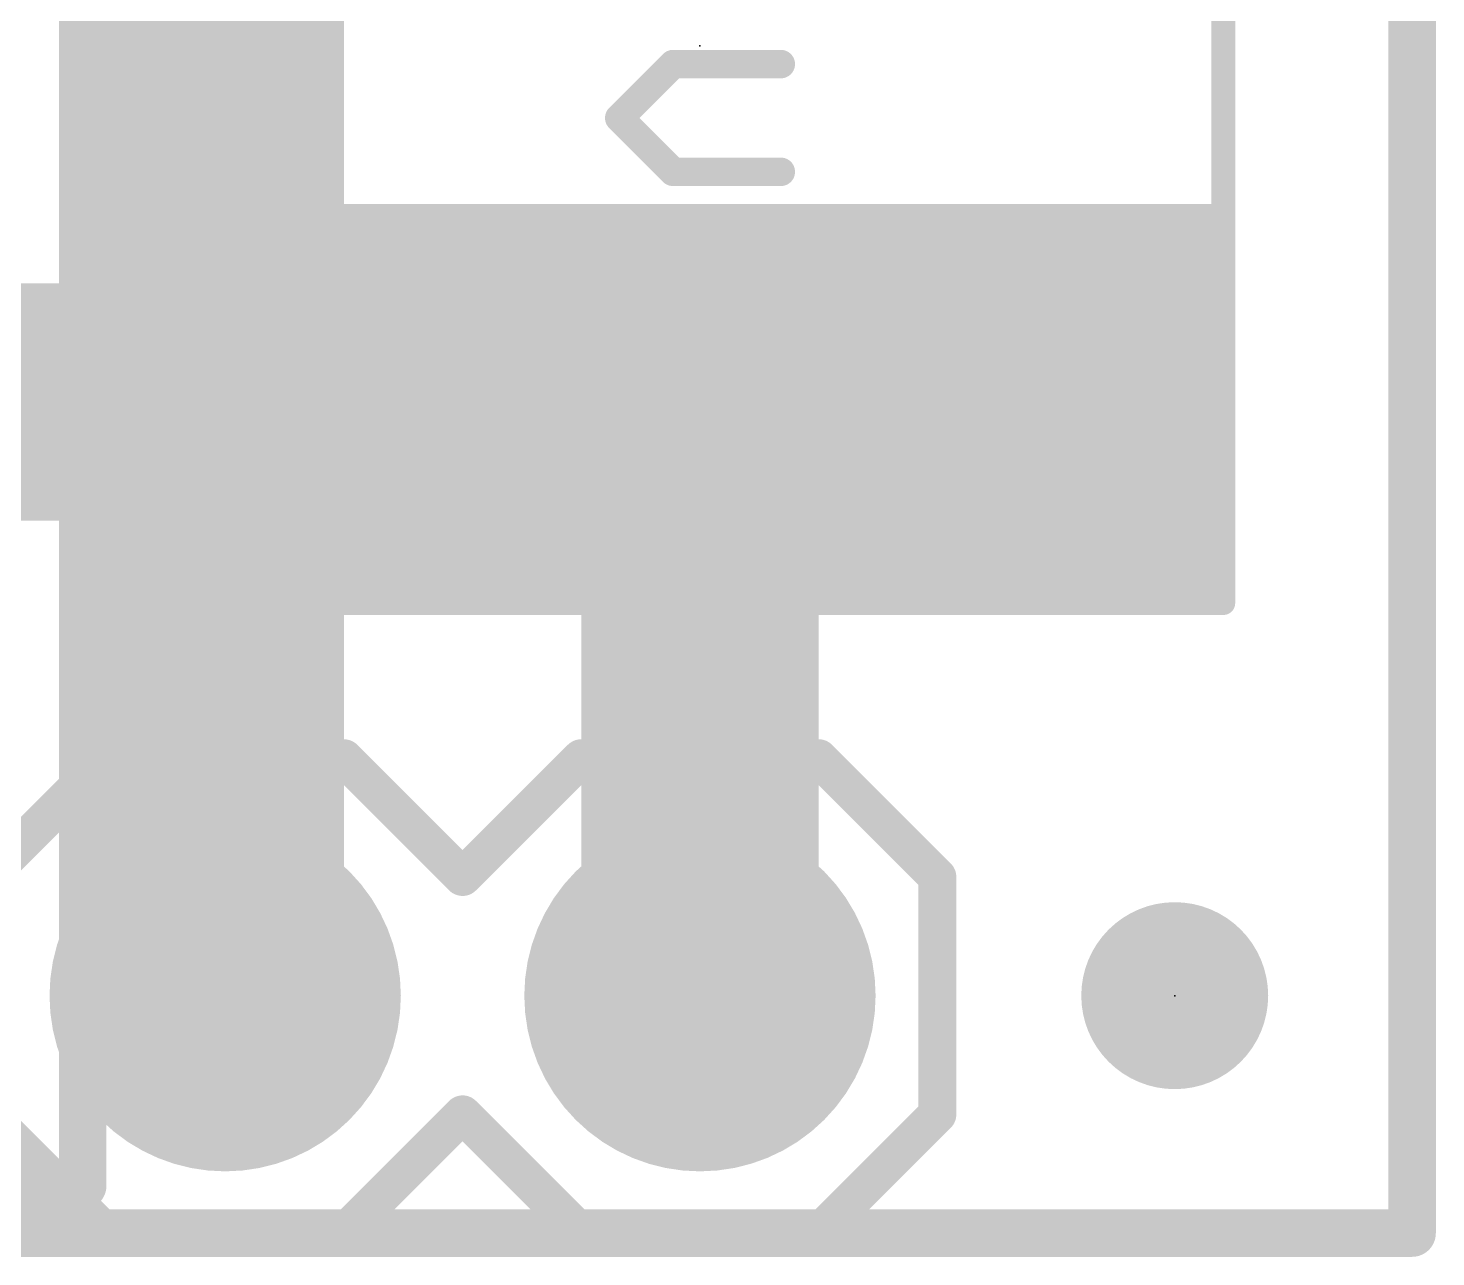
# Model space of a CAD drawing. Extents: x -119 to 13, y -18 to 17.
# Drawn here: x 5.3 to 12.83, y -0.13 to 6.45 of the extents above; entities that cross this region are included whole.
import ezdxf

# ---------------------------------------------------------------- set-up
doc = ezdxf.new("R2010")
doc.units = 0
for name, color, linetype in [('1', 12, 'CONTINUOUS'), ('16', 132, 'CONTINUOUS'), ('17', 110, 'CONTINUOUS'), ('20', 53, 'CONTINUOUS'), ('21', 53, 'CONTINUOUS'), ('22', 53, 'CONTINUOUS'), ('23', 53, 'CONTINUOUS'), ('51', 53, 'CONTINUOUS')]:
    doc.layers.add(name, color=color, linetype=linetype)

# ---------------------------------------------------------------- blocks, each defined once
blk = doc.blocks.new('PIE')
at = {"const_width": 0.5}
blk.add_lwpolyline([(0, -0.25, 1), (0, 0.25, 1), (0, -0.25)], format="xyb", dxfattribs=at)
blk = doc.blocks.new('RECT')
blk.add_solid([(-0.5, -0.5), (0.5, -0.5), (-0.5, 0.5), (0.5, 0.5)])
blk = doc.blocks.new('ROUNDP')
at = {"const_width": 0.5}
blk.add_lwpolyline([(0, -0.25, 1), (0, 0.25, 1), (0, -0.25)], format="xyb", dxfattribs=at)

msp = doc.modelspace()

# ---------------------------------------------------------------- linework, layer by layer
at = {"layer": '1'}
for points, const_width in [([(5.588, 12.319), (5.588, 0.254)], 0.254), ([(8.875, 4.445), (8.89, 4.43)], 1.524), ([(4.315, 4.445), (8.875, 4.445)], 1.27), ([(8.89, 4.43), (8.89, 1.27)], 1.27), ([(5.588, 0.254), (0, 0.254)], 0.254)]:
    msp.add_lwpolyline(points, dxfattribs=dict(at, const_width=const_width))
for points, const_width in [([(9.1444, 4.7144, 1), (8.6056, 4.1756)], 0.762), ([(8.6206, 4.1606, 1), (9.1594, 4.6994)], 0.762), ([(9.2075, 4.43, 1), (8.5725, 4.43)], 0.635), ([(8.875, 4.1275, 1), (8.875, 4.7625)], 0.635), ([(8.5725, 1.27, 1), (9.2075, 1.27)], 0.635), ([(5.588, 0.1905, 1), (5.588, 0.3175)], 0.127), ([(5.5245, 0.254, 1), (5.6515, 0.254)], 0.127)]:
    msp.add_lwpolyline(points, format="xyb", dxfattribs=dict(at, const_width=const_width))
at = {"layer": '16'}
for points, const_width in [([(12.7, 16.51), (12.7, 0)], 0.254), ([(6.35, 1.27), (6.35, 14.732)], 1.27), ([(12.7, 0), (0, 0)], 0.254)]:
    msp.add_lwpolyline(points, dxfattribs=dict(at, const_width=const_width))
for points, const_width in [([(6.0325, 1.27, 1), (6.6675, 1.27)], 0.635), ([(12.7, -0.0635, 1), (12.7, 0.0635)], 0.127), ([(12.6365, 0, 1), (12.7635, 0)], 0.127)]:
    msp.add_lwpolyline(points, format="xyb", dxfattribs=dict(at, const_width=const_width))
at = {"layer": '20', "const_width": 0.254}
for points in [[(12.7, 0), (12.7, 16.51)], [(0, 0), (12.7, 0)]]:
    msp.add_lwpolyline(points, dxfattribs=at)
at = {"layer": '20', "const_width": 0.127}
for points in [[(12.7, -0.0635, 1), (12.7, 0.0635)], [(12.6365, 0, 1), (12.7635, 0)]]:
    msp.add_lwpolyline(points, format="xyb", dxfattribs=at)
at = {"layer": '21', "const_width": 0.2032}
for points in [[(5.08, 1.905), (5.715, 2.54)], [(5.715, 2.54), (6.985, 2.54)], [(6.985, 2.54), (7.62, 1.905)], [(7.62, 1.905), (8.255, 2.54)], [(8.255, 2.54), (9.525, 2.54)], [(9.525, 2.54), (10.16, 1.905)], [(10.16, 1.905), (10.16, 0.635)], [(5.715, 0), (5.08, 0.635)], [(7.62, 0.635), (6.985, 0)], [(8.255, 0), (7.62, 0.635)], [(10.16, 0.635), (9.525, 0)], [(6.985, 0), (5.715, 0)], [(9.525, 0), (8.255, 0)]]:
    msp.add_lwpolyline(points, dxfattribs=at)
at = {"layer": '21', "const_width": 0.1016}
for points in [[(5.715, 2.5908, 1), (5.715, 2.4892)], [(5.7509, 2.5041, 1), (5.6791, 2.5759)], [(7.0209, 2.5759, 1), (6.9491, 2.5041)], [(6.985, 2.4892, 1), (6.985, 2.5908)], [(8.255, 2.5908, 1), (8.255, 2.4892)], [(8.2909, 2.5041, 1), (8.2191, 2.5759)], [(9.5609, 2.5759, 1), (9.4891, 2.5041)], [(9.525, 2.4892, 1), (9.525, 2.5908)], [(7.5841, 1.9409, 1), (7.6559, 1.8691)], [(7.5841, 1.8691, 1), (7.6559, 1.9409)], [(10.2108, 1.905, 1), (10.1092, 1.905)], [(10.1241, 1.8691, 1), (10.1959, 1.9409)], [(7.6559, 0.6709, 1), (7.5841, 0.5991)], [(7.6559, 0.5991, 1), (7.5841, 0.6709)], [(10.1092, 0.635, 1), (10.2108, 0.635)], [(10.1959, 0.5991, 1), (10.1241, 0.6709)], [(5.715, 0.0508, 1), (5.715, -0.0508)], [(5.6791, -0.0359, 1), (5.7509, 0.0359)], [(6.9491, 0.0359, 1), (7.0209, -0.0359)], [(6.985, -0.0508, 1), (6.985, 0.0508)], [(8.255, 0.0508, 1), (8.255, -0.0508)], [(8.2191, -0.0359, 1), (8.2909, 0.0359)], [(9.4891, 0.0359, 1), (9.5609, -0.0359)], [(9.525, -0.0508, 1), (9.525, 0.0508)]]:
    msp.add_lwpolyline(points, format="xyb", dxfattribs=at)
at = {"layer": '22', "const_width": 0.1524}
for points in [[(8.4582, 5.9649), (8.7463, 6.253)], [(8.7463, 6.253), (9.3225, 6.253)], [(8.7463, 5.6768), (8.4582, 5.9649)], [(5.9182, 5.4971), (6.2063, 5.7852)], [(6.2063, 5.7852), (6.7825, 5.7852)], [(9.3225, 5.6768), (8.7463, 5.6768)], [(6.2063, 5.209), (5.9182, 5.4971)], [(8.6023, 5.3175), (8.4582, 5.1734)], [(8.7463, 5.3175), (8.6023, 5.3175)], [(8.8904, 5.1734), (8.7463, 5.3175)], [(9.0344, 5.3175), (8.8904, 5.1734)], [(9.1785, 5.3175), (9.0344, 5.3175)], [(9.3225, 5.1734), (9.1785, 5.3175)], [(6.7825, 5.209), (6.2063, 5.209)], [(8.4582, 5.1734), (8.4582, 4.8853)], [(8.8904, 5.1734), (8.8904, 5.0293)], [(9.3225, 4.8853), (9.3225, 5.1734)], [(6.0623, 4.8497), (5.9182, 4.7056)], [(6.2063, 4.8497), (6.0623, 4.8497)], [(6.3504, 4.7056), (6.2063, 4.8497)], [(6.4944, 4.8497), (6.3504, 4.7056)], [(6.6385, 4.8497), (6.4944, 4.8497)], [(6.7825, 4.7056), (6.6385, 4.8497)], [(8.4582, 4.8853), (8.6023, 4.7412)], [(9.1785, 4.7412), (9.3225, 4.8853)], [(5.9182, 4.7056), (5.9182, 4.4175)], [(6.3504, 4.7056), (6.3504, 4.5616)], [(6.7825, 4.4175), (6.7825, 4.7056)], [(5.9182, 4.4175), (6.0623, 4.2735)], [(6.6385, 4.2735), (6.7825, 4.4175)], [(8.8904, 3.8057), (8.8904, 4.3819)], [(6.0623, 3.9498), (5.9182, 3.9498)], [(5.9182, 3.9498), (5.9182, 3.8057)], [(6.0623, 3.8057), (6.0623, 3.9498)], [(5.9182, 3.8057), (6.0623, 3.8057)], [(6.0623, 3.4464), (5.9182, 3.3024)], [(6.2063, 3.4464), (6.0623, 3.4464)], [(6.3504, 3.3024), (6.2063, 3.4464)], [(6.4944, 3.4464), (6.3504, 3.3024)], [(6.6385, 3.4464), (6.4944, 3.4464)], [(6.7825, 3.3024), (6.6385, 3.4464)], [(8.4582, 2.8702), (8.4582, 3.4464)], [(5.9182, 3.3024), (5.9182, 3.0143)], [(6.3504, 3.3024), (6.3504, 3.1583)], [(6.7825, 3.0143), (6.7825, 3.3024)], [(9.3225, 3.1583), (8.4582, 3.1583)], [(9.0344, 2.8702), (9.3225, 3.1583)], [(5.9182, 3.0143), (6.0623, 2.8702)], [(6.6385, 2.8702), (6.7825, 3.0143)]]:
    msp.add_lwpolyline(points, dxfattribs=at)
at = {"layer": '22', "const_width": 0.0762}
for points in [[(8.7463, 6.2911, 1), (8.7463, 6.2149)], [(8.7733, 6.226, 1), (8.7194, 6.2799)], [(9.3225, 6.2149, 1), (9.3225, 6.2911)], [(8.4851, 5.9918, 1), (8.4313, 5.9379)], [(8.4313, 5.9918, 1), (8.4851, 5.9379)], [(6.2063, 5.8233, 1), (6.2063, 5.7471)], [(6.2333, 5.7583, 1), (6.1794, 5.8122)], [(6.7825, 5.7471, 1), (6.7825, 5.8233)], [(8.7463, 5.7149, 1), (8.7463, 5.6387)], [(8.7194, 5.6498, 1), (8.7733, 5.7037)], [(9.3225, 5.6387, 1), (9.3225, 5.7149)], [(5.9451, 5.5241, 1), (5.8913, 5.4702)], [(5.8913, 5.5241, 1), (5.9451, 5.4702)], [(8.6023, 5.3556, 1), (8.6023, 5.2794)], [(8.6292, 5.2905, 1), (8.5753, 5.3444)], [(8.7733, 5.3444, 1), (8.7194, 5.2905)], [(8.7463, 5.2794, 1), (8.7463, 5.3556)], [(9.0344, 5.3556, 1), (9.0344, 5.2794)], [(9.0614, 5.2905, 1), (9.0075, 5.3444)], [(9.2054, 5.3444, 1), (9.1515, 5.2905)], [(9.1785, 5.2794, 1), (9.1785, 5.3556)], [(6.2063, 5.2471, 1), (6.2063, 5.1709)], [(6.1794, 5.1821, 1), (6.2333, 5.2359)], [(6.7825, 5.1709, 1), (6.7825, 5.2471)], [(8.4963, 5.1734, 1), (8.4201, 5.1734)], [(8.4313, 5.2003, 1), (8.4851, 5.1465)], [(8.9285, 5.1734, 1), (8.8523, 5.1734)], [(8.8634, 5.2003, 1), (8.9173, 5.1465)], [(8.8634, 5.1465, 1), (8.9173, 5.2003)], [(9.3606, 5.1734, 1), (9.2844, 5.1734)], [(9.2956, 5.1465, 1), (9.3495, 5.2003)], [(8.8523, 5.0293, 1), (8.9285, 5.0293)], [(6.0623, 4.8878, 1), (6.0623, 4.8116)], [(6.0892, 4.8228, 1), (6.0353, 4.8766)], [(6.2333, 4.8766, 1), (6.1794, 4.8228)], [(6.2063, 4.8116, 1), (6.2063, 4.8878)], [(6.4944, 4.8878, 1), (6.4944, 4.8116)], [(6.5214, 4.8228, 1), (6.4675, 4.8766)], [(6.6654, 4.8766, 1), (6.6115, 4.8228)], [(6.6385, 4.8116, 1), (6.6385, 4.8878)], [(8.4201, 4.8853, 1), (8.4963, 4.8853)], [(8.4851, 4.9122, 1), (8.4313, 4.8584)], [(9.2844, 4.8853, 1), (9.3606, 4.8853)], [(9.3495, 4.8584, 1), (9.2956, 4.9122)], [(5.9563, 4.7056, 1), (5.8801, 4.7056)], [(5.8913, 4.7326, 1), (5.9451, 4.6787)], [(6.3234, 4.7326, 1), (6.3773, 4.6787)], [(6.3885, 4.7056, 1), (6.3123, 4.7056)], [(6.3234, 4.6787, 1), (6.3773, 4.7326)], [(6.8206, 4.7056, 1), (6.7444, 4.7056)], [(6.7556, 4.6787, 1), (6.8095, 4.7326)], [(8.5753, 4.7143, 1), (8.6292, 4.7682)], [(9.1515, 4.7682, 1), (9.2054, 4.7143)], [(6.3123, 4.5616, 1), (6.3885, 4.5616)], [(5.9451, 4.4445, 1), (5.8913, 4.3906)], [(5.8801, 4.4175, 1), (5.9563, 4.4175)], [(6.7444, 4.4175, 1), (6.8206, 4.4175)], [(6.8095, 4.3906, 1), (6.7556, 4.4445)], [(8.9285, 4.3819, 1), (8.8523, 4.3819)], [(6.0353, 4.2465, 1), (6.0892, 4.3004)], [(6.6115, 4.3004, 1), (6.6654, 4.2465)], [(5.9182, 3.9879, 1), (5.9182, 3.9117)], [(5.9563, 3.9498, 1), (5.8801, 3.9498)], [(6.1004, 3.9498, 1), (6.0242, 3.9498)], [(6.0623, 3.9117, 1), (6.0623, 3.9879)], [(5.9182, 3.8438, 1), (5.9182, 3.7676)], [(5.8801, 3.8057, 1), (5.9563, 3.8057)], [(6.0242, 3.8057, 1), (6.1004, 3.8057)], [(6.0623, 3.7676, 1), (6.0623, 3.8438)], [(8.8523, 3.8057, 1), (8.9285, 3.8057)], [(6.0623, 3.4845, 1), (6.0623, 3.4083)], [(6.0892, 3.4195, 1), (6.0353, 3.4734)], [(6.2333, 3.4734, 1), (6.1794, 3.4195)], [(6.2063, 3.4083, 1), (6.2063, 3.4845)], [(6.4944, 3.4845, 1), (6.4944, 3.4083)], [(6.5214, 3.4195, 1), (6.4675, 3.4734)], [(6.6654, 3.4734, 1), (6.6115, 3.4195)], [(6.6385, 3.4083, 1), (6.6385, 3.4845)], [(8.4963, 3.4464, 1), (8.4201, 3.4464)], [(5.9563, 3.3024, 1), (5.8801, 3.3024)], [(5.8913, 3.3293, 1), (5.9451, 3.2754)], [(6.3234, 3.3293, 1), (6.3773, 3.2754)], [(6.3885, 3.3024, 1), (6.3123, 3.3024)], [(6.3234, 3.2754, 1), (6.3773, 3.3293)], [(6.8206, 3.3024, 1), (6.7444, 3.3024)], [(6.7556, 3.2754, 1), (6.8095, 3.3293)], [(6.3123, 3.1583, 1), (6.3885, 3.1583)], [(8.4582, 3.1964, 1), (8.4582, 3.1202)], [(9.3495, 3.1314, 1), (9.2956, 3.1853)], [(9.3225, 3.1202, 1), (9.3225, 3.1964)], [(5.9451, 3.0412, 1), (5.8913, 2.9873)], [(6.8095, 2.9873, 1), (6.7556, 3.0412)], [(5.8801, 3.0143, 1), (5.9563, 3.0143)], [(6.7444, 3.0143, 1), (6.8206, 3.0143)], [(6.0353, 2.8433, 1), (6.0892, 2.8971)], [(6.6115, 2.8971, 1), (6.6654, 2.8433)], [(8.4201, 2.8702, 1), (8.4963, 2.8702)], [(9.0075, 2.8971, 1), (9.0614, 2.8433)]]:
    msp.add_lwpolyline(points, format="xyb", dxfattribs=at)
at = {"layer": '23'}
for p in [(8.89, 6.35), (11.43, 1.27)]:
    msp.add_point(p, dxfattribs=at)
at = {"layer": '51', "const_width": 0.127}
for points in [[(6.09, 9.35), (6.09, 3.37)], [(11.69, 3.37), (11.69, 9.35)], [(6.09, 3.37), (11.69, 3.37)]]:
    msp.add_lwpolyline(points, dxfattribs=at)
at = {"layer": '51', "const_width": 0.0635}
for points in [[(6.09, 3.4018, 1), (6.09, 3.3382)], [(6.0583, 3.37, 1), (6.1217, 3.37)], [(11.6583, 3.37, 1), (11.7218, 3.37)], [(11.69, 3.3382, 1), (11.69, 3.4018)]]:
    msp.add_lwpolyline(points, format="xyb", dxfattribs=at)

# ---------------------------------------------------------------- block references
at = {"layer": '1', "xscale": 5.5, "yscale": 2.15, "rotation": 180}
msp.add_blockref('RECT', (8.89, 4.43), dxfattribs=at)
at = {"layer": '1'}
msp.add_blockref('PIE', (11.43, 1.27), dxfattribs=at)
at = {"layer": '17', "xscale": 1.8796, "yscale": 1.8796, "rotation": 90}
for p in [(6.35, 1.27), (6.35, 1.27), (8.89, 1.27), (8.89, 1.27)]:
    msp.add_blockref('ROUNDP', p, dxfattribs=at)
at = {"layer": '51', "xscale": 0.508, "yscale": 0.508}
for p in [(6.35, 1.27), (8.89, 1.27)]:
    msp.add_blockref('RECT', p, dxfattribs=at)

doc.saveas('drawing.dxf')
